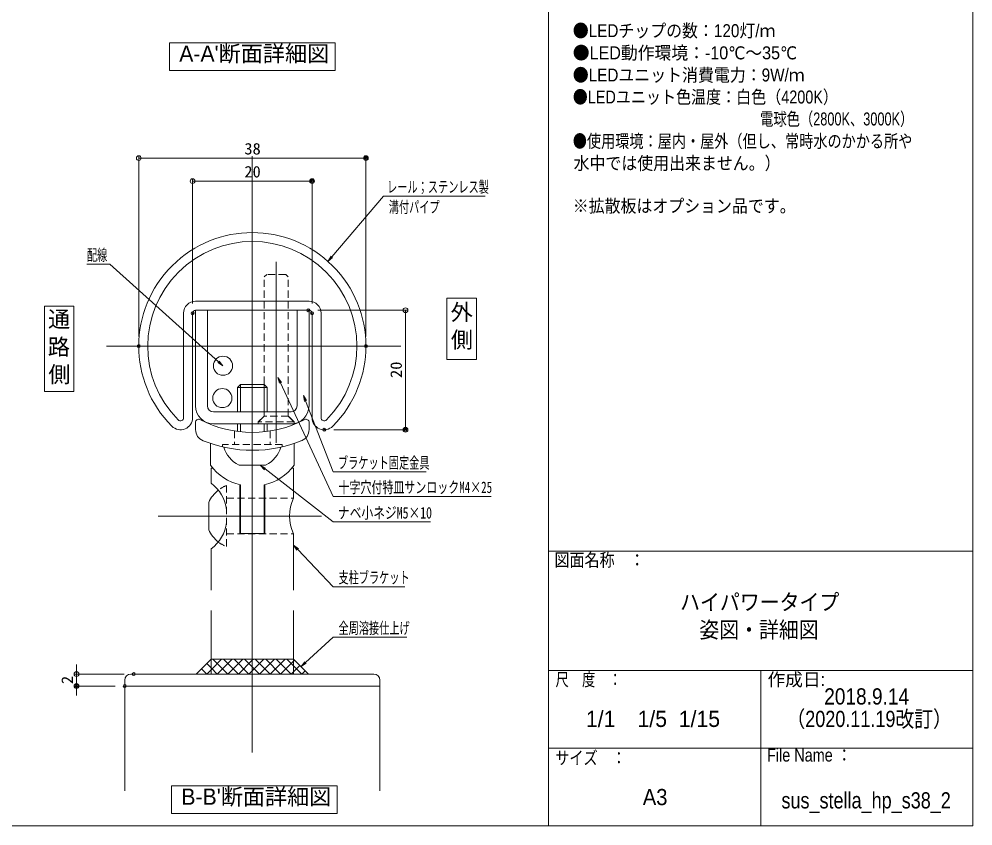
# Model space of a CAD drawing. Units: millimetres, scale not verified, with parts at other scales. Extents: x -1001 to 999, y -692 to 693.
# Drawn here: x 201 to 999, y -692 to -17 of the extents above; entities that cross this region are included whole.
import ezdxf
from ezdxf.enums import TextEntityAlignment as Align

# ---------------------------------------------------------------- set-up
doc = ezdxf.new("R2010")
doc.units = ezdxf.units.MM
doc.header["$LTSCALE"] = 5
doc.header["$PDMODE"] = 32
doc.header["$PDSIZE"] = 2.5
doc.linetypes.add('DASHED1', pattern=[1.8, 1.2, -0.6])
for name, color, linetype, lineweight in [('0-0_zumenwaku', 6, 'Continuous', 9), ('0-5_1', 3, 'Continuous', 9), ('0-6_center', 5, 'Continuous', 9), ('0-8_sunpou', 1, 'Continuous', 9), ('0-9_0', 6, 'DASHED1', 9), ('0-A_DEFPOINTS', 7, 'Continuous', 9), ('0-F_3', 2, 'Continuous', 9), ('1-2_BLU', 5, 'Continuous', 9), ('1-4_ﾌﾞﾗｹｯﾄ', 4, 'Continuous', 9)]:
    doc.layers.add(name, color=color, linetype=linetype, lineweight=lineweight)
doc.layers.add('0-1_moji', color=2, linetype='Continuous')
doc.styles.add('ＭＳ ゴシック', font='')
doc.styles.add('ＭＳ Ｐゴシック', font='')
doc.styles.get('ＭＳ ゴシック').set_extended_font_data('MS Gothic')
doc.styles.get('ＭＳ Ｐゴシック').set_extended_font_data('MS PGothic')

# ---------------------------------------------------------------- blocks, each defined once
blk = doc.blocks.new('_ORIGIN')
at = {"layer": '0-9_0', "color": 1, "linetype": 'Continuous'}
blk.add_line((0, 0), (-5, 0), dxfattribs=at)
blk.add_circle((0, 0), 2.5, dxfattribs=at)
blk = doc.blocks.new('頭部ｻﾗ特')
at = {"layer": '0-9_0'}
for p, q in [((0, 10), (5, 15)), ((0, 10), (0, -10)), ((5, 15), (5, -15)), ((6.5, 15), (5, 15)), ((6.5, 15), (6.5, -15)), ((0, -10), (5, -15)), ((6.5, -15), (5, -15))]:
    blk.add_line(p, q, dxfattribs=at)
blk = doc.blocks.new('MLeader13')
at = {"layer": '0-8_sunpou'}
blk.add_line((508.114, -165.652), (591.386, -165.652), dxfattribs=at)
at = {"layer": '0-8_sunpou', "color": 7}
blk.add_line((459.717, -220.137), (462.966, -216.337), dxfattribs=at)
at = {"layer": '0-8_sunpou'}
blk.add_lwpolyline([(462.966, -216.337), (506.314, -165.652), (508.114, -165.652)], dxfattribs=at)
at = {"layer": '0-8_sunpou', "color": 7}
blk.add_lwpolyline([(463.6, -216.879), (459.717, -220.137), (462.333, -215.796)], dxfattribs=at)
at = {"layer": '0-8_sunpou', "color": 2, "style": 'ＭＳ ゴシック', "width": 0.65}
for s, p in [('レール；ステンレス製', (509.253, -165.502)), ('溝付パイプ', (510.614, -182.33))]:
    blk.add_text(s, height=9.604, dxfattribs=at).set_placement(p, align=Align.BOTTOM_LEFT)
blk = doc.blocks.new('MLeader14')
at = {"layer": '0-8_sunpou', "color": 7}
blk.add_line((439.185, -332.271), (441.007, -336.927), dxfattribs=at)
at = {"layer": '0-8_sunpou'}
blk.add_line((466.022, -396.245), (541.979, -396.245), dxfattribs=at)
at = {"layer": '0-8_sunpou', "color": 7}
blk.add_lwpolyline([(440.231, -337.231), (439.185, -332.271), (441.784, -336.624)], dxfattribs=at)
at = {"layer": '0-8_sunpou'}
blk.add_lwpolyline([(441.007, -336.927), (464.222, -396.245), (466.022, -396.245)], dxfattribs=at)
at = {"layer": '0-8_sunpou', "color": 2, "style": 'ＭＳ ゴシック', "width": 0.65}
blk.add_text('ブラケット固定金具', height=9.604, dxfattribs=at).set_placement((468.078, -396.277), align=Align.BOTTOM_LEFT)
blk = doc.blocks.new('MLeader15')
at = {"layer": '0-8_sunpou'}
blk.add_line((275.561, -222.408), (258.108, -222.408), dxfattribs=at)
at = {"layer": '0-8_sunpou', "color": 7}
blk.add_line((371.909, -307.45), (368.192, -304.106), dxfattribs=at)
at = {"layer": '0-8_sunpou'}
blk.add_lwpolyline([(368.192, -304.106), (277.361, -222.408), (275.561, -222.408)], dxfattribs=at)
at = {"layer": '0-8_sunpou', "color": 7}
blk.add_lwpolyline([(368.749, -303.486), (371.909, -307.45), (367.634, -304.726)], dxfattribs=at)
at = {"layer": '0-8_sunpou', "color": 2, "style": 'ＭＳ ゴシック', "width": 0.65}
blk.add_text('配線', height=9.604, dxfattribs=at).set_placement((258.108, -222.472), align=Align.BOTTOM_LEFT)
blk = doc.blocks.new('MLeader16')
at = {"layer": '0-8_sunpou', "color": 7}
blk.add_line((430.951, -457.594), (434.408, -461.206), dxfattribs=at)
at = {"layer": '0-8_sunpou'}
blk.add_line((466.022, -492.359), (524.148, -492.359), dxfattribs=at)
at = {"layer": '0-8_sunpou', "color": 7}
blk.add_lwpolyline([(433.806, -461.783), (430.951, -457.594), (435.011, -460.63)], dxfattribs=at)
at = {"layer": '0-8_sunpou'}
blk.add_lwpolyline([(434.408, -461.206), (464.222, -492.359), (466.022, -492.359)], dxfattribs=at)
at = {"layer": '0-8_sunpou', "color": 2, "style": 'ＭＳ ゴシック', "width": 0.65}
blk.add_text('支柱ブラケット', height=9.604, dxfattribs=at).set_placement((468.522, -492.321), align=Align.BOTTOM_LEFT)
blk = doc.blocks.new('MLeader17')
at = {"layer": '0-8_sunpou', "color": 7}
blk.add_line((417.89, -317.182), (419.999, -321.715), dxfattribs=at)
at = {"layer": '0-8_sunpou'}
blk.add_line((466.022, -416.745), (596.322, -416.745), dxfattribs=at)
at = {"layer": '0-8_sunpou', "color": 7}
blk.add_lwpolyline([(419.244, -322.067), (417.89, -317.182), (420.755, -321.364)], dxfattribs=at)
at = {"layer": '0-8_sunpou'}
blk.add_lwpolyline([(419.999, -321.715), (464.222, -416.745), (466.022, -416.745)], dxfattribs=at)
at = {"layer": '0-8_sunpou', "color": 2, "style": 'ＭＳ ゴシック', "width": 0.7}
blk.add_text('十字穴付特皿サンロックM4×25', height=9.621, dxfattribs=at).set_placement((468.522, -416.817), align=Align.BOTTOM_LEFT)
blk = doc.blocks.new('MLeader18')
at = {"layer": '0-8_sunpou', "color": 7}
blk.add_line((403.118, -390.723), (407.068, -393.789), dxfattribs=at)
at = {"layer": '0-8_sunpou'}
blk.add_line((466.022, -438.151), (545.468, -438.151), dxfattribs=at)
at = {"layer": '0-8_sunpou', "color": 7}
blk.add_lwpolyline([(406.557, -394.447), (403.118, -390.723), (407.579, -393.13)], dxfattribs=at)
at = {"layer": '0-8_sunpou'}
blk.add_lwpolyline([(407.068, -393.789), (464.222, -438.151), (466.022, -438.151)], dxfattribs=at)
at = {"layer": '0-8_sunpou', "color": 2, "style": 'ＭＳ ゴシック', "width": 0.75}
blk.add_text('ナベ小ネジM5×10', height=9.621, dxfattribs=at).set_placement((468.068, -438.164), align=Align.BOTTOM_LEFT)
blk = doc.blocks.new('MLeader23')
at = {"layer": '0-8_sunpou'}
blk.add_line((466.022, -534.631), (525.603, -534.631), dxfattribs=at)
at = {"layer": '0-8_sunpou', "color": 7}
blk.add_line((437.201, -559.178), (440.902, -555.816), dxfattribs=at)
at = {"layer": '0-8_sunpou'}
blk.add_lwpolyline([(440.902, -555.816), (464.222, -534.631), (466.022, -534.631)], dxfattribs=at)
at = {"layer": '0-8_sunpou', "color": 7}
blk.add_lwpolyline([(441.463, -556.433), (437.201, -559.178), (440.342, -555.199)], dxfattribs=at)
at = {"layer": '0-8_sunpou', "color": 2, "style": 'ＭＳ ゴシック', "width": 0.65}
blk.add_text('全周溶接仕上げ', height=9.604, dxfattribs=at).set_placement((468.522, -534.592), align=Align.BOTTOM_LEFT)

msp = doc.modelspace()

# ---------------------------------------------------------------- linework, layer by layer
at = {"layer": '0-0_zumenwaku'}
for p, q in [((644.336, 692.528), (644.336, -692.472)), ((644.336, -462.472), (999.336, -462.472)), ((644.336, -562.472), (999.336, -562.472)), ((821.836, -562.472), (821.836, -692.472)), ((644.336, -627.472), (999.336, -627.472))]:
    msp.add_line(p, q, dxfattribs=at)
msp.add_lwpolyline([(-1000.664, -692.472), (999.336, -692.472), (999.336, 692.528), (-1000.664, 692.528)], close=True, dxfattribs=at)
at = {"layer": '0-5_1'}
for p, q in [((348.951, -253.507), (443.951, -253.507)), ((348.951, -261.007), (443.951, -261.007)), ((338.951, -263.507), (338.951, -350.86)), ((346.451, -263.507), (346.451, -350.86)), ((446.451, -263.507), (446.451, -350.86)), ((453.951, -263.507), (453.951, -350.86)), ((294.701, -565.428), (498.201, -565.428)), ((289.701, -570.428), (289.701, -663.083)), ((503.201, -570.428), (503.201, -663.083)), ((289.701, -575.428), (503.201, -575.428))]:
    msp.add_line(p, q, dxfattribs=at)
for centre, radius, start, end in [((396.451, -291.007), 95, 315.14031, 224.85969), ((396.451, -291.007), 87.5, 315.14031, 224.85969), ((348.951, -263.507), 10, 90, 180), ((443.951, -263.507), 10, 0, 90), ((348.951, -263.507), 2.5, 90, 180), ((443.951, -263.507), 2.5, 360, 90), ((336.305, -350.86), 10.147, 224.85969, 0), ((336.305, -350.86), 2.647, 224.85969, 0), ((456.598, -350.86), 10.147, 180, 315.14031), ((456.598, -350.86), 2.647, 180, 315.14031), ((294.701, -570.428), 5, 90, 180), ((498.201, -570.428), 5, 0, 90)]:
    msp.add_arc(centre, radius, start, end, dxfattribs=at)
at = {"layer": '0-6_center'}
for p, q in [((396.451, -132.042), (396.451, -630.908)), ((416.451, -372.021), (416.451, -220.427)), ((274.49, -291.007), (520.604, -291.007)), ((454.446, -433.223), (317.73, -433.223))]:
    msp.add_line(p, q, dxfattribs=at)
at = {"layer": '0-8_sunpou'}
for p, q in [((301.451, -283.007), (301.451, -131.706)), ((305.451, -133.706), (487.451, -133.706)), ((491.451, -283.007), (491.451, -131.706)), ((346.451, -255.507), (346.451, -150.951)), ((446.451, -255.507), (446.451, -150.951)), ((350.451, -152.951), (442.451, -152.951)), ((451.239, -261.007), (526.592, -261.007)), ((524.592, -265.007), (524.592, -357.007)), ((464.598, -361.007), (526.592, -361.007)), ((249.362, -561.428), (249.362, -557.428)), ((289.215, -565.428), (247.362, -565.428)), ((249.362, -565.428), (249.362, -575.428)), ((281.701, -575.428), (247.362, -575.428)), ((249.362, -579.428), (249.362, -583.428))]:
    msp.add_line(p, q, dxfattribs=at)
at = {"layer": '0-9_0'}
for p, q in [((408.451, -231.007), (406.451, -233.007)), ((424.451, -231.007), (408.451, -231.007)), ((426.451, -233.007), (424.451, -231.007)), ((406.451, -349.507), (406.451, -233.007)), ((426.451, -349.507), (426.451, -233.007)), ((401.451, -354.507), (405.951, -350.007)), ((426.451, -349.507), (406.451, -349.507)), ((431.451, -354.507), (426.951, -350.007)), ((431.451, -354.507), (401.451, -354.507)), ((401.451, -356.007), (401.451, -354.507)), ((431.451, -356.007), (431.451, -354.507))]:
    msp.add_line(p, q, dxfattribs=at)
at = {"layer": '0-9_0', "linetype": 'Continuous'}
msp.add_line((406.759, -390.723), (386.144, -390.723), dxfattribs=at)
at = {"layer": '0-9_0', "color": 4, "linetype": 'Continuous'}
for centre in [(371.909, -307.45), (371.361, -334.523)]:
    msp.add_circle(centre, 8, dxfattribs=at)
at = {"layer": '0-9_0', "linetype": 'Continuous'}
for centre, radius, start, end in [((396.451, -368.223), 25, 197.15888, 242.73396), ((396.451, -368.223), 25, 297.26604, 342.84806), ((386.144, -388.223), 2.5, 242.73396, 270), ((406.759, -388.223), 2.5, 270, 297.26604)]:
    msp.add_arc(centre, radius, start, end, dxfattribs=at)
at = {"layer": '0-A_DEFPOINTS'}
for p in [(491.451, -133.706), (446.451, -152.951), (346.451, -263.507), (443.239, -261.007), (446.451, -263.507), (301.451, -291.007), (491.451, -291.007), (456.598, -361.007), (524.592, -361.007), (297.215, -565.428), (249.362, -575.428), (289.701, -575.428)]:
    msp.add_point(p, dxfattribs=at)
at = {"layer": '0-F_3'}
for points in [[(327.188, -37.145), (465.715, -37.145), (465.715, -60.307), (327.188, -60.307)], [(559.284, -250.877), (584.022, -250.877), (584.022, -302.193), (559.284, -302.193)], [(222.514, -257.602), (247.253, -257.602), (247.253, -329.039), (222.514, -329.039)], [(328.961, -658.826), (467.488, -658.826), (467.488, -681.988), (328.961, -681.988)]]:
    msp.add_lwpolyline(points, close=True, dxfattribs=at)
at = {"layer": '1-2_BLU'}
for p, q in [((383.951, -325.723), (383.951, -346.007)), ((386.451, -323.223), (386.451, -346.007)), ((406.451, -323.223), (386.451, -323.223)), ((406.451, -323.223), (406.451, -346.007)), ((408.951, -325.723), (408.951, -346.007)), ((383.951, -356.007), (383.951, -362.397)), ((386.451, -356.007), (386.451, -362.695)), ((406.451, -356.007), (406.451, -362.695)), ((408.951, -356.007), (408.951, -362.397)), ((361.951, -552.928), (349.451, -565.428)), ((361.951, -560.25), (358.29, -556.589)), ((361.951, -561.767), (370.79, -552.928)), ((361.951, -552.928), (430.951, -552.928)), ((375.968, -565.428), (363.468, -552.928)), ((367.129, -565.428), (379.629, -552.928)), ((384.807, -565.428), (372.307, -552.928)), ((375.968, -565.428), (388.468, -552.928)), ((393.646, -565.428), (381.146, -552.928)), ((384.807, -565.428), (396.451, -553.783)), ((396.451, -559.395), (389.984, -552.928)), ((396.451, -553.783), (397.307, -552.928)), ((396.451, -562.622), (406.146, -552.928)), ((411.323, -565.428), (398.823, -552.928)), ((402.484, -565.428), (414.984, -552.928)), ((420.162, -565.428), (407.662, -552.928)), ((411.323, -565.428), (423.823, -552.928)), ((429.001, -565.428), (416.501, -552.928)), ((420.162, -565.428), (430.951, -554.639)), ((430.951, -558.54), (425.34, -552.928)), ((430.951, -552.928), (443.451, -565.428)), ((430.951, -554.639), (431.807, -553.783)), ((430.951, -563.478), (436.226, -558.203)), ((437.84, -565.428), (430.951, -558.54)), ((358.29, -565.428), (353.871, -561.009)), ((358.29, -565.428), (361.951, -561.767)), ((367.129, -565.428), (361.951, -560.25)), ((393.646, -565.428), (396.451, -562.622)), ((402.484, -565.428), (396.451, -559.395)), ((429.001, -565.428), (430.951, -563.478)), ((437.84, -565.428), (440.646, -562.622))]:
    msp.add_line(p, q, dxfattribs=at)
at = {"layer": '1-2_BLU', "linetype": 'DASHED1'}
for p, q in [((381.451, -362.031), (381.451, -373.223)), ((411.451, -362.031), (411.451, -373.223)), ((371.451, -373.223), (371.451, -375.345)), ((421.451, -373.223), (371.451, -373.223)), ((421.451, -373.223), (421.451, -375.342)), ((374.951, -407.605), (374.951, -458.84)), ((374.951, -418.223), (430.951, -418.223)), ((374.951, -448.223), (430.951, -448.223))]:
    msp.add_line(p, q, dxfattribs=at)
at = {"layer": '1-2_BLU'}
msp.add_lwpolyline([(406.451, -323.223), (408.951, -325.723), (383.951, -325.723), (386.451, -323.223)], dxfattribs=at)
for points in [[(361.951, -552.928), (349.451, -565.428), (361.951, -565.428)], [(396.451, -552.928), (361.951, -552.928), (361.951, -565.428), (396.451, -565.428)], [(430.951, -552.928), (396.451, -552.928), (396.451, -565.428), (430.951, -565.428)], [(443.451, -565.428), (430.951, -552.928), (430.951, -565.428)]]:
    msp.add_lwpolyline(points, close=True, dxfattribs=at)
at = {"layer": '1-2_BLU', "linetype": 'DASHED1'}
for start, end in [(111.32369, 128.02954), (231.97046, 248.67631)]:
    msp.add_arc((384.951, -433.223), 27.5, start, end, dxfattribs=at)
at = {"layer": '1-4_ﾌﾞﾗｹｯﾄ'}
for p, q in [((348.889, -341.007), (348.889, -261.007)), ((348.889, -261.007), (358.889, -261.007)), ((358.889, -341.007), (358.889, -261.007)), ((433.889, -341.007), (433.889, -261.007)), ((443.889, -261.007), (433.889, -261.007)), ((443.889, -341.007), (443.889, -261.007)), ((363.889, -346.007), (428.889, -346.007)), ((348.951, -354.717), (348.951, -360.925)), ((363.889, -356.007), (428.889, -356.007)), ((443.951, -354.717), (443.951, -360.925)), ((361.451, -372.506), (361.451, -390.723)), ((431.451, -372.506), (431.451, -390.723)), ((361.951, -393.223), (361.951, -405.723)), ((361.951, -393.223), (363.463, -393.223)), ((429.44, -393.223), (430.951, -393.223)), ((430.951, -393.223), (430.951, -418.223)), ((385.951, -406.999), (385.951, -447.919)), ((386.451, -407.12), (386.451, -447.919)), ((406.451, -407.12), (406.451, -447.919)), ((406.951, -406.999), (406.951, -447.919)), ((359.951, -421.766), (359.951, -444.679)), ((385.951, -447.919), (406.951, -447.919)), ((430.951, -448.223), (430.951, -495.235)), ((361.951, -460.723), (361.951, -495.235)), ((361.951, -512.12), (361.951, -565.428)), ((430.951, -512.12), (430.951, -565.428))]:
    msp.add_line(p, q, dxfattribs=at)
for centre, radius, start, end in [((363.889, -341.007), 15, 180, 270), ((363.889, -341.007), 5, 180, 270), ((428.889, -341.007), 15, 270, 0), ((428.889, -341.007), 5, 270, 0), ((351.451, -354.717), 2.5, 62.51357, 180), ((396.451, -268.223), 95, 242.51357, 297.48643), ((441.451, -354.717), 2.5, 0, 117.48643), ((358.951, -360.925), 10, 180, 247.97569), ((433.951, -360.925), 10, 292.02431, 0), ((396.445, -268.256), 109.966, 247.97199, 292.1995), ((396.451, -364.617), 43.663, 216.71814, 256.76034), ((396.451, -364.617), 43.663, 283.23966, 323.28186), ((342.381, -432.092), 32.839, 7.32105, 53.41814), ((384.951, -433.223), 27.5, 128.02954, 155.38002), ((462.866, -433.223), 35.264, 154.82643, 205.17357), ((342.381, -434.353), 32.839, 306.58186, 352.67895), ((384.951, -433.223), 27.5, 204.61998, 231.97046)]:
    msp.add_arc(centre, radius, start, end, dxfattribs=at)

# ---------------------------------------------------------------- block references
at = {"layer": '0-8_sunpou', "xscale": 0.8, "yscale": 0.8}
for p, rotation in [((301.451, -133.706), 180), ((346.451, -152.951), 180), ((524.592, -261.007), 90), ((524.592, -361.007), 270), ((249.362, -565.428), 270), ((249.362, -575.428), 90)]:
    msp.add_blockref('_ORIGIN', p, dxfattribs=dict(at, rotation=rotation))
for p in [(491.451, -133.706), (446.451, -152.951)]:
    msp.add_blockref('_ORIGIN', p, dxfattribs=at)
at = {"layer": '0-8_sunpou'}
for name in ['MLeader13', 'MLeader15', 'MLeader17', 'MLeader14', 'MLeader18', 'MLeader16', 'MLeader23']:
    msp.add_blockref(name, (0, 0), dxfattribs=at)
at = {"layer": '0-9_0', "rotation": 270}
msp.add_blockref('頭部ｻﾗ特', (416.451, -349.507), dxfattribs=at)

# ---------------------------------------------------------------- texts
at = {"layer": '0-0_zumenwaku', "style": 'ＭＳ Ｐゴシック'}
for s, width, p in [('図面名称\u3000：', 0.85, (649.24, -478.639)), ('尺\u3000度\u3000：', 0.75, (650.1, -578.639)), ('サイズ\u3000：', 0.8, (649.87, -644.209)), ('File Name ：', 0.85, (827.08, -641.879))]:
    msp.add_text(s, height=10.85, dxfattribs=dict(at, width=width)).set_placement(p, align=Align.BOTTOM_LEFT)
msp.add_text('作成日:', height=10.85, dxfattribs=at).set_placement((827.48, -578.689), align=Align.BOTTOM_LEFT)
at = {"layer": '0-1_moji', "style": 'ＭＳ Ｐゴシック'}
for s, height, width, p in [('●LEDチップの数：120灯/ｍ', 10.85, 0.9, (664.547, -35.79)), ('●LED動作環境：-10℃～35℃', 10.85, 0.95, (664.547, -54.326)), ('●LEDユニット消費電力：9W/ｍ', 10.85, 0.9, (664.547, -72.863)), ('●LEDユニット色温度：白色（4200K）', 10.85, 0.85, (664.547, -91.29)), ('\u3000\u3000\u3000\u3000\u3000\u3000\u3000\u3000\u3000\u3000\u3000\u3000\u3000\u3000電球色（2800K、3000K）', 10.85, 0.75, (665.907, -109.656)), ('●使用環境：屋内・屋外（但し、常時水のかかる所や\u3000\u3000\u3000\u3000\u3000\u3000\u3000\u3000\u3000\u3000\u3000\u3000\u3000\u3000\u3000\u3000\u3000', 10.85, 0.8, (664.547, -128.193)), ('水中では使用出来ません。）', 10.85, 0.9, (665.227, -146.67)), ('※拡散板はオプション品です。', 10.85, 0.9, (664.547, -182.383)), ('ハイパワータイプ', 13.56, 0.9, (754.355, -516.018)), ('姿図・詳細図', 13.56, 0.9, (770.399, -539.189)), ('2018.9.14', 13.56, 0.9, (874.911, -594.953)), ('（2020.11.19改訂）', 13.56, 0.85, (843.324, -613.779)), ('A3', 13.56, 0.95, (723.149, -679.158)), ('sus_stella_hp_s38_2', 13.56, 0.85, (839.15, -681.92))]:
    msp.add_text(s, height=height, dxfattribs=dict(at, width=width)).set_placement(p, align=Align.BOTTOM_LEFT)
for s, p in [("A-A'断面詳細図", (335.304, -57.154)), ('外', (562.401, -273.547)), ('通', (225.562, -279.316)), ('側', (562.582, -296.505)), ('路', (225.35, -302.562)), ('側', (225.812, -325.52)), ('1/1\u30001/5  1/15', (675.58, -613.747)), ("B-B'断面詳細図", (337.077, -678.835))]:
    msp.add_text(s, height=13.56, dxfattribs=at).set_placement(p, align=Align.BOTTOM_LEFT)
at = {"layer": '0-8_sunpou', "color": 2, "style": 'ＭＳ ゴシック', "width": 1.05}
for s, p in [('38', (389.785, -133.556)), ('20', (389.785, -152.801))]:
    msp.add_text(s, height=9.604, dxfattribs=at).set_placement(p, align=Align.BOTTOM_LEFT)
for s, p in [('20', (524.442, -317.674)), ('2', (249.212, -573.761))]:
    msp.add_text(s, height=9.604, rotation=90, dxfattribs=at).set_placement(p, align=Align.BOTTOM_LEFT)

doc.saveas('drawing.dxf')
